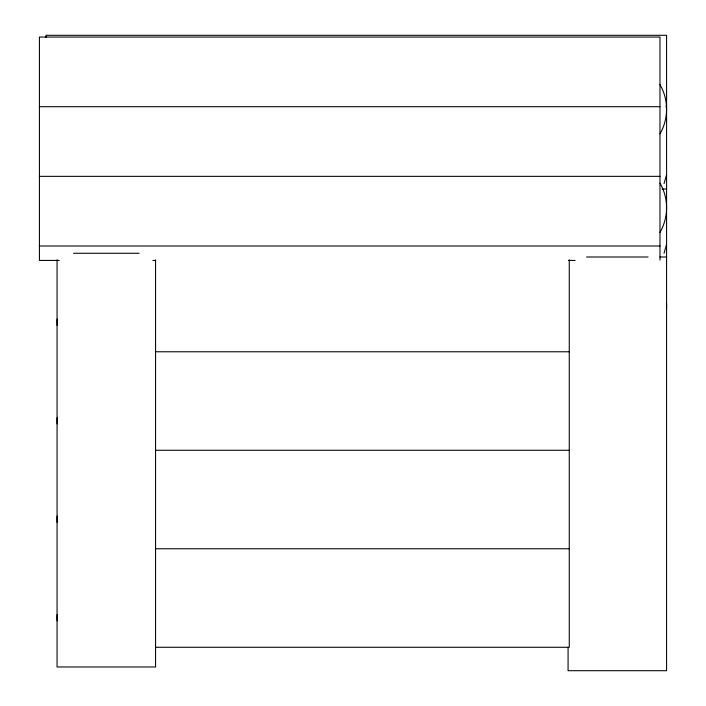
<?xml version="1.0" encoding="UTF-8"?>
<svg xmlns="http://www.w3.org/2000/svg" width="706" height="706" viewBox="0 0 706 706"><rect width="100%" height="100%" fill="white"/><g stroke="black" fill="none" stroke-linecap="round" stroke-linejoin="round"><path stroke-width="1.06" d="M666.014 106.95L666.579 104.947M664.055 183.613L666.579 174.603M664.055 253.269L666.579 244.25M39.421 106.703L659.978 106.703M39.421 176.35L659.978 176.35M662.166 189.023L666.579 189.023M39.421 245.997L659.978 245.997M73.53 253.269L139.1 253.269M586.58 257.002L648.073 257.002M659.978 257.002L666.579 257.002M59.269 260.426L39.421 260.426L39.421 37.047L659.978 37.047L659.978 260.073M152.955 260.426L155.161 260.426M568.489 260.426L575.108 260.426M155.567 351.773L569.265 351.773M155.567 450.269L569.265 450.269M155.567 548.774L569.265 548.774M155.567 647.278L569.265 647.278L569.265 259.87M568.074 647.596L568.074 670.7L666.579 670.7L666.579 35.3L46.022 35.3L46.022 37.48M155.567 259.843L155.567 666.976L57.062 666.976L57.062 259.87M57.168 423.927A49.252 49.252 0 0 1 57.168 417.52M57.168 325.431A49.252 49.252 0 0 1 57.168 319.015M57.168 522.431A49.252 49.252 0 0 1 57.168 516.015M57.168 620.927A49.252 49.252 0 0 1 57.168 614.52M659.978 183.119A49.252 49.252 0 0 1 659.978 232.371M666.473 303.042A49.252 49.252 0 0 1 666.473 309.457M659.978 84.623A49.252 49.252 0 0 1 659.978 133.875"/></g></svg>
